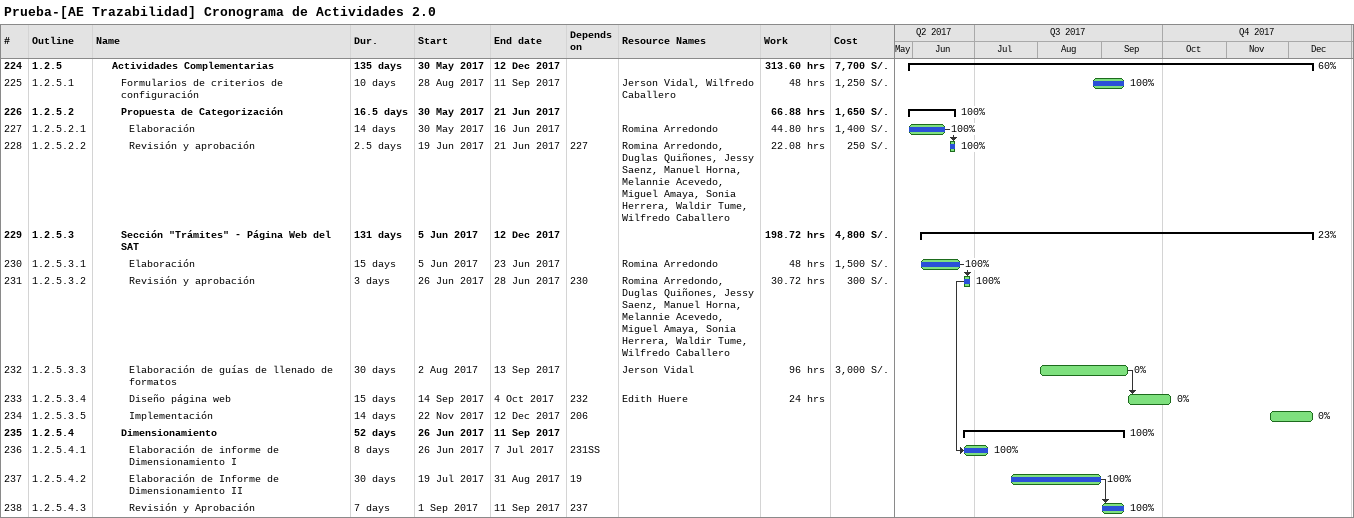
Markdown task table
Prueba-[AE Trazabilidad] Cronograma de Actividades 2.0

| ID | WBS | Task | Duration | Start | Finish | Predecessors | Resources | % complete | Work (h) | Cost (S/.) |
|---|---|---|---|---|---|---|---|---|---|---|
| 224 | 1.2.5 | **Actividades Complementarias** | 135d | 2017-05-30 | 2017-12-12 |  |  | 60 | 313.60 | 7700 |
| 225 | 1.2.5.1 | Formularios de criterios de configuración | 10d | 2017-08-28 | 2017-09-11 |  | Jerson Vidal, Wilfredo Caballero | 100 | 48 | 1250 |
| 226 | 1.2.5.2 | **Propuesta de Categorización** | 16.5d | 2017-05-30 | 2017-06-21 |  |  | 100 | 66.88 | 1650 |
| 227 | 1.2.5.2.1 | Elaboración | 14d | 2017-05-30 | 2017-06-16 |  | Romina Arredondo | 100 | 44.80 | 1400 |
| 228 | 1.2.5.2.2 | Revisión y aprobación | 2.5d | 2017-06-19 | 2017-06-21 | 227 | Romina Arredondo, Duglas Quiñones, Jessy Saenz, Manuel Horna, Melannie Acevedo, Miguel Amaya, Sonia Herrera, Waldir Tume, Wilfredo Caballero | 100 | 22.08 | 250 |
| 229 | 1.2.5.3 | **Sección "Trámites" - Página Web del SAT** | 131d | 2017-06-05 | 2017-12-12 |  |  | 23 | 198.72 | 4800 |
| 230 | 1.2.5.3.1 | Elaboración | 15d | 2017-06-05 | 2017-06-23 |  | Romina Arredondo | 100 | 48 | 1500 |
| 231 | 1.2.5.3.2 | Revisión y aprobación | 3d | 2017-06-26 | 2017-06-28 | 230 | Romina Arredondo, Duglas Quiñones, Jessy Saenz, Manuel Horna, Melannie Acevedo, Miguel Amaya, Sonia Herrera, Waldir Tume, Wilfredo Caballero | 100 | 30.72 | 300 |
| 232 | 1.2.5.3.3 | Elaboración de guías de llenado de formatos | 30d | 2017-08-02 | 2017-09-13 |  | Jerson Vidal | 0 | 96 | 3000 |
| 233 | 1.2.5.3.4 | Diseño página web | 15d | 2017-09-14 | 2017-10-04 | 232 | Edith Huere | 0 | 24 |  |
| 234 | 1.2.5.3.5 | Implementación | 14d | 2017-11-22 | 2017-12-12 | 206 |  | 0 |  |  |
| 235 | 1.2.5.4 | **Dimensionamiento** | 52d | 2017-06-26 | 2017-09-11 |  |  | 100 |  |  |
| 236 | 1.2.5.4.1 | Elaboración de informe de Dimensionamiento I | 8d | 2017-06-26 | 2017-07-07 | 231SS |  | 100 |  |  |
| 237 | 1.2.5.4.2 | Elaboración de Informe de Dimensionamiento II | 30d | 2017-07-19 | 2017-08-31 | 19 |  | 100 |  |  |
| 238 | 1.2.5.4.3 | Revisión y Aprobación | 7d | 2017-09-01 | 2017-09-11 | 237 |  | 100 |  |  |
